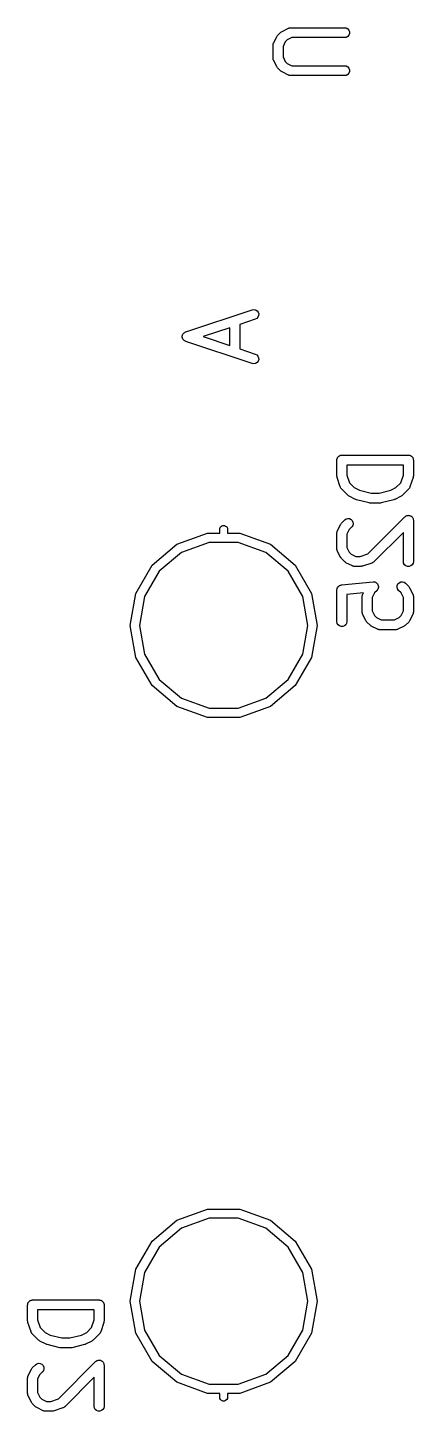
# Model space of a CAD drawing. Extents: x 102.4 to 200.8, y -140.7 to -44.8.
# Drawn here: x 157.07 to 162.87, y -119.77 to -98.97 of the extents above; entities that cross this region are included whole.
import ezdxf

# ---------------------------------------------------------------- set-up
doc = ezdxf.new("R2010")
doc.units = 0
doc.header["$MEASUREMENT"] = 0
doc.layers.add('BLACK', color=7, linetype='CONTINUOUS')

msp = doc.modelspace()

# ---------------------------------------------------------------- linework, layer by layer
at = {"layer": 'BLACK', "linetype": 'CONTINUOUS'}
for p, q in [((160.899, -99.021), (160.995, -98.9734)), ((160.995, -98.9734), (160.999, -98.9722)), ((160.999, -98.9722), (161.002, -98.97)), ((161.002, -98.97), (161.011, -98.9685)), ((161.011, -98.9685), (161.02, -98.966)), ((161.02, -98.966), (161.024, -98.9662)), ((161.024, -98.9662), (161.028, -98.9655)), ((161.028, -98.9655), (161.838, -98.9655)), ((161.838, -98.9655), (161.863, -98.97)), ((161.863, -98.97), (161.886, -98.983)), ((161.886, -98.983), (161.903, -99.003)), ((161.903, -99.003), (161.911, -99.0275)), ((160.766, -99.214), (160.767, -99.2053)), ((160.767, -99.2053), (160.769, -99.2016)), ((160.769, -99.2016), (160.771, -99.1974)), ((160.771, -99.1974), (160.818, -99.1022)), ((160.818, -99.1022), (160.825, -99.0925)), ((160.825, -99.0925), (160.832, -99.0827)), ((160.832, -99.0827), (160.88, -99.0351)), ((160.88, -99.0351), (160.89, -99.0282)), ((160.89, -99.0282), (160.899, -99.021)), ((160.947, -99.1801), (160.913, -99.2487)), ((160.977, -99.1497), (160.947, -99.1801)), ((161.046, -99.1155), (160.977, -99.1497)), ((161.838, -99.1155), (161.046, -99.1155)), ((161.863, -99.111), (161.838, -99.1155)), ((161.886, -99.0979), (161.863, -99.111)), ((161.903, -99.078), (161.886, -99.0979)), ((161.911, -99.0535), (161.903, -99.078)), ((161.911, -99.0275), (161.911, -99.0535)), ((160.763, -99.2224), (160.766, -99.214)), ((160.763, -99.2267), (160.763, -99.2224)), ((160.763, -99.231), (160.763, -99.2267)), ((160.763, -99.4214), (160.763, -99.231)), ((160.763, -99.4257), (160.763, -99.4214)), ((160.913, -99.2487), (160.913, -99.4037)), ((160.913, -99.4037), (160.947, -99.4722)), ((160.763, -99.43), (160.763, -99.4257)), ((160.766, -99.4384), (160.763, -99.43)), ((160.767, -99.4471), (160.766, -99.4384)), ((160.769, -99.4508), (160.767, -99.4471)), ((160.771, -99.455), (160.769, -99.4508)), ((160.818, -99.5502), (160.771, -99.455)), ((160.825, -99.5599), (160.818, -99.5502)), ((160.832, -99.5697), (160.825, -99.5599)), ((160.88, -99.6173), (160.832, -99.5697)), ((160.89, -99.6242), (160.88, -99.6173)), ((160.899, -99.6314), (160.89, -99.6242)), ((160.947, -99.4722), (160.977, -99.5026)), ((160.977, -99.5026), (161.046, -99.5369)), ((161.046, -99.5369), (161.838, -99.5369)), ((161.838, -99.5369), (161.863, -99.5414)), ((161.863, -99.5414), (161.886, -99.5545)), ((161.886, -99.5545), (161.903, -99.5744)), ((161.903, -99.5744), (161.911, -99.5989)), ((161.911, -99.6249), (161.903, -99.6494)), ((161.911, -99.5989), (161.911, -99.6249)), ((160.995, -99.679), (160.899, -99.6314)), ((160.999, -99.6802), (160.995, -99.679)), ((161.002, -99.6824), (160.999, -99.6802)), ((161.011, -99.6839), (161.002, -99.6824)), ((161.02, -99.6864), (161.011, -99.6839)), ((161.024, -99.6862), (161.02, -99.6864)), ((161.028, -99.6869), (161.024, -99.6862)), ((161.838, -99.6869), (161.028, -99.6869)), ((161.863, -99.6824), (161.838, -99.6869)), ((161.886, -99.6694), (161.863, -99.6824)), ((161.903, -99.6494), (161.886, -99.6694)), ((159.449, -103.539), (160.449, -103.206)), ((160.496, -103.348), (160.262, -103.426)), ((160.449, -103.206), (160.474, -103.202)), ((160.474, -103.202), (160.5, -103.207)), ((160.519, -103.335), (160.496, -103.348)), ((160.5, -103.207), (160.522, -103.221)), ((160.536, -103.316), (160.519, -103.335)), ((160.522, -103.221), (160.538, -103.241)), ((160.546, -103.292), (160.536, -103.316)), ((160.538, -103.241), (160.547, -103.266)), ((160.547, -103.266), (160.546, -103.292)), ((159.403, -103.585), (159.406, -103.574)), ((159.406, -103.574), (159.408, -103.573)), ((159.408, -103.571), (159.416, -103.563)), ((159.408, -103.573), (159.408, -103.571)), ((159.416, -103.563), (159.423, -103.554)), ((159.423, -103.554), (159.424, -103.553)), ((159.424, -103.553), (159.426, -103.551)), ((159.426, -103.551), (159.435, -103.546)), ((159.435, -103.546), (159.445, -103.54)), ((159.445, -103.54), (159.447, -103.54)), ((159.447, -103.54), (159.449, -103.539)), ((160.112, -103.476), (159.71, -103.61)), ((160.112, -103.744), (160.112, -103.476)), ((160.262, -103.426), (160.262, -103.794)), ((159.398, -103.599), (159.399, -103.597)), ((159.398, -103.61), (159.398, -103.599)), ((159.398, -103.621), (159.398, -103.61)), ((159.399, -103.623), (159.398, -103.621)), ((159.399, -103.595), (159.403, -103.585)), ((159.399, -103.597), (159.399, -103.595)), ((159.399, -103.625), (159.399, -103.623)), ((159.403, -103.635), (159.399, -103.625)), ((159.406, -103.646), (159.403, -103.635)), ((159.408, -103.647), (159.406, -103.646)), ((159.408, -103.649), (159.408, -103.647)), ((159.416, -103.657), (159.408, -103.649)), ((159.423, -103.666), (159.416, -103.657)), ((159.424, -103.667), (159.423, -103.666)), ((159.426, -103.669), (159.424, -103.667)), ((159.435, -103.674), (159.426, -103.669)), ((159.445, -103.68), (159.435, -103.674)), ((159.447, -103.68), (159.445, -103.68)), ((159.449, -103.681), (159.447, -103.68)), ((160.449, -104.014), (159.449, -103.681)), ((159.71, -103.61), (160.112, -103.744)), ((160.262, -103.794), (160.496, -103.872)), ((160.496, -103.872), (160.519, -103.885)), ((160.519, -103.885), (160.536, -103.904)), ((160.538, -103.979), (160.522, -103.999)), ((160.536, -103.904), (160.546, -103.928)), ((160.547, -103.954), (160.538, -103.979)), ((160.546, -103.928), (160.547, -103.954)), ((160.474, -104.018), (160.449, -104.014)), ((160.5, -104.013), (160.474, -104.018)), ((160.522, -103.999), (160.5, -104.013)), ((161.725, -105.453), (161.727, -105.447)), ((161.725, -105.459), (161.725, -105.453)), ((161.727, -105.447), (161.728, -105.44)), ((161.728, -105.44), (161.732, -105.434)), ((161.732, -105.434), (161.734, -105.428)), ((161.734, -105.428), (161.738, -105.423)), ((161.738, -105.423), (161.741, -105.418)), ((161.741, -105.418), (161.746, -105.413)), ((161.746, -105.413), (161.751, -105.408)), ((161.751, -105.408), (161.756, -105.405)), ((161.756, -105.405), (161.761, -105.401)), ((161.761, -105.401), (161.767, -105.399)), ((161.767, -105.399), (161.773, -105.395)), ((161.773, -105.395), (161.78, -105.394)), ((161.78, -105.394), (161.786, -105.392)), ((161.786, -105.392), (161.792, -105.392)), ((161.792, -105.392), (161.799, -105.391)), ((161.799, -105.391), (162.799, -105.391)), ((162.799, -105.391), (162.805, -105.392)), ((162.805, -105.392), (162.812, -105.392)), ((162.812, -105.392), (162.818, -105.394)), ((162.818, -105.394), (162.824, -105.395)), ((162.824, -105.395), (162.83, -105.399)), ((162.83, -105.399), (162.836, -105.401)), ((162.836, -105.401), (162.841, -105.405)), ((162.841, -105.405), (162.847, -105.408)), ((162.847, -105.408), (162.851, -105.413)), ((162.851, -105.413), (162.856, -105.418)), ((162.856, -105.418), (162.859, -105.423)), ((162.859, -105.423), (162.864, -105.428)), ((162.864, -105.428), (162.866, -105.434)), ((162.866, -105.434), (162.869, -105.44)), ((162.869, -105.44), (162.87, -105.447)), ((162.87, -105.447), (162.873, -105.453)), ((162.873, -105.453), (162.873, -105.459)), ((161.724, -105.466), (161.725, -105.459)), ((161.724, -105.704), (161.724, -105.466)), ((161.874, -105.541), (161.874, -105.692)), ((162.724, -105.541), (161.874, -105.541)), ((162.724, -105.692), (162.724, -105.541)), ((162.873, -105.459), (162.874, -105.466)), ((162.874, -105.466), (162.874, -105.704)), ((161.726, -105.716), (161.724, -105.704)), ((161.728, -105.728), (161.726, -105.716)), ((161.775, -105.87), (161.728, -105.728)), ((161.874, -105.692), (161.912, -105.806)), ((161.912, -105.806), (161.986, -105.88)), ((162.611, -105.88), (162.686, -105.806)), ((162.686, -105.806), (162.724, -105.692)), ((162.87, -105.728), (162.822, -105.87)), ((162.872, -105.716), (162.87, -105.728)), ((162.874, -105.704), (162.872, -105.716)), ((161.777, -105.874), (161.775, -105.87)), ((161.778, -105.878), (161.777, -105.874)), ((161.783, -105.886), (161.778, -105.878)), ((161.788, -105.893), (161.783, -105.886)), ((161.791, -105.896), (161.788, -105.893)), ((161.793, -105.9), (161.791, -105.896)), ((161.889, -105.995), (161.793, -105.9)), ((161.898, -106.002), (161.889, -105.995)), ((161.908, -106.009), (161.898, -106.002)), ((162.003, -106.057), (161.908, -106.009)), ((161.986, -105.88), (162.063, -105.919)), ((162.011, -106.059), (162.003, -106.057)), ((162.019, -106.062), (162.011, -106.059)), ((162.209, -106.11), (162.019, -106.062)), ((162.063, -105.919), (162.237, -105.962)), ((162.237, -105.962), (162.361, -105.962)), ((162.361, -105.962), (162.534, -105.919)), ((162.579, -106.062), (162.388, -106.11)), ((162.534, -105.919), (162.611, -105.88)), ((162.586, -106.059), (162.579, -106.062)), ((162.594, -106.057), (162.586, -106.059)), ((162.689, -106.009), (162.594, -106.057)), ((162.699, -106.002), (162.689, -106.009)), ((162.709, -105.995), (162.699, -106.002)), ((162.804, -105.9), (162.709, -105.995)), ((162.807, -105.896), (162.804, -105.9)), ((162.81, -105.893), (162.807, -105.896)), ((162.814, -105.886), (162.81, -105.893)), ((162.819, -105.878), (162.814, -105.886)), ((162.82, -105.874), (162.819, -105.878)), ((162.822, -105.87), (162.82, -105.874)), ((162.218, -106.111), (162.209, -106.11)), ((162.227, -106.112), (162.218, -106.111)), ((162.37, -106.112), (162.227, -106.112)), ((162.379, -106.111), (162.37, -106.112)), ((162.388, -106.11), (162.379, -106.111)), ((159.96, -106.505), (159.963, -106.489)), ((159.963, -106.489), (159.973, -106.471)), ((159.973, -106.471), (159.99, -106.457)), ((159.99, -106.457), (160.009, -106.45)), ((160.009, -106.45), (160.031, -106.45)), ((160.031, -106.45), (160.05, -106.457)), ((160.05, -106.457), (160.067, -106.471)), ((160.067, -106.471), (160.077, -106.489)), ((160.077, -106.489), (160.08, -106.505)), ((161.732, -106.527), (161.779, -106.432)), ((161.779, -106.432), (161.786, -106.423)), ((161.786, -106.423), (161.793, -106.413)), ((161.793, -106.413), (161.841, -106.365)), ((161.841, -106.365), (161.862, -106.35)), ((161.862, -106.35), (161.887, -106.343)), ((161.887, -106.343), (161.913, -106.346)), ((161.947, -106.471), (161.908, -106.51)), ((161.913, -106.346), (161.937, -106.357)), ((161.937, -106.357), (161.955, -106.375)), ((161.962, -106.45), (161.947, -106.471)), ((161.955, -106.375), (161.966, -106.399)), ((161.969, -106.425), (161.962, -106.45)), ((161.966, -106.399), (161.969, -106.425)), ((162.187, -106.876), (162.746, -106.317)), ((162.746, -106.317), (162.754, -106.312)), ((162.754, -106.312), (162.761, -106.306)), ((162.761, -106.306), (162.764, -106.304)), ((162.764, -106.304), (162.767, -106.303)), ((162.767, -106.303), (162.777, -106.3)), ((162.777, -106.3), (162.786, -106.297)), ((162.786, -106.297), (162.789, -106.297)), ((162.789, -106.297), (162.792, -106.296)), ((162.792, -106.296), (162.802, -106.297)), ((162.802, -106.297), (162.812, -106.297)), ((162.812, -106.297), (162.815, -106.298)), ((162.815, -106.298), (162.818, -106.298)), ((162.818, -106.298), (162.827, -106.302)), ((162.827, -106.302), (162.836, -106.306)), ((162.836, -106.306), (162.839, -106.308)), ((162.839, -106.308), (162.842, -106.309)), ((162.842, -106.309), (162.849, -106.316)), ((162.849, -106.316), (162.856, -106.322)), ((162.856, -106.322), (162.858, -106.325)), ((162.858, -106.325), (162.86, -106.327)), ((162.86, -106.327), (162.864, -106.336)), ((162.864, -106.336), (162.869, -106.345)), ((162.869, -106.345), (162.87, -106.348)), ((162.87, -106.348), (162.871, -106.351)), ((162.871, -106.351), (162.872, -106.361)), ((162.872, -106.361), (162.874, -106.37)), ((162.874, -106.37), (162.874, -106.99)), ((159.317, -106.732), (159.776, -106.565)), ((159.776, -106.565), (159.96, -106.565)), ((159.96, -106.565), (159.96, -106.505)), ((160.08, -106.505), (160.08, -106.565)), ((160.08, -106.565), (160.264, -106.565)), ((160.264, -106.565), (160.723, -106.732)), ((161.724, -106.552), (161.727, -106.544)), ((161.725, -106.557), (161.724, -106.552)), ((161.724, -106.561), (161.725, -106.557)), ((161.724, -106.799), (161.724, -106.561)), ((161.727, -106.544), (161.728, -106.535)), ((161.728, -106.535), (161.73, -106.532)), ((161.73, -106.532), (161.732, -106.527)), ((161.908, -106.51), (161.874, -106.579)), ((161.874, -106.579), (161.874, -106.781)), ((162.724, -106.552), (162.28, -106.995)), ((162.724, -106.99), (162.724, -106.552)), ((158.943, -107.046), (159.317, -106.732)), ((159.387, -106.853), (159.05, -107.136)), ((159.8, -106.703), (159.387, -106.853)), ((160.24, -106.703), (159.8, -106.703)), ((160.653, -106.853), (160.24, -106.703)), ((160.99, -107.136), (160.653, -106.853)), ((160.723, -106.732), (161.097, -107.046)), ((161.725, -106.803), (161.724, -106.799)), ((161.724, -106.808), (161.725, -106.803)), ((161.727, -106.816), (161.724, -106.808)), ((161.728, -106.825), (161.727, -106.816)), ((161.73, -106.828), (161.728, -106.825)), ((161.732, -106.833), (161.73, -106.828)), ((161.779, -106.928), (161.732, -106.833)), ((161.874, -106.781), (161.908, -106.85)), ((161.908, -106.85), (161.938, -106.88)), ((161.938, -106.88), (162.007, -106.915)), ((162.072, -106.915), (162.187, -106.876)), ((158.698, -107.469), (158.943, -107.046)), ((161.097, -107.046), (161.342, -107.469)), ((161.786, -106.937), (161.779, -106.928)), ((161.793, -106.947), (161.786, -106.937)), ((161.841, -106.995), (161.793, -106.947)), ((161.851, -107.002), (161.841, -106.995)), ((161.86, -107.009), (161.851, -107.002)), ((161.956, -107.057), (161.86, -107.009)), ((161.96, -107.058), (161.956, -107.057)), ((161.964, -107.06), (161.96, -107.058)), ((161.972, -107.062), (161.964, -107.06)), ((161.981, -107.064), (161.972, -107.062)), ((161.985, -107.064), (161.981, -107.064)), ((161.989, -107.065), (161.985, -107.064)), ((162.084, -107.065), (161.989, -107.065)), ((162.007, -106.915), (162.072, -106.915)), ((162.096, -107.062), (162.084, -107.065)), ((162.108, -107.061), (162.096, -107.062)), ((162.251, -107.013), (162.108, -107.061)), ((162.255, -107.011), (162.251, -107.013)), ((162.259, -107.01), (162.255, -107.011)), ((162.266, -107.005), (162.259, -107.01)), ((162.274, -107.001), (162.266, -107.005)), ((162.277, -106.997), (162.274, -107.001)), ((162.28, -106.995), (162.277, -106.997)), ((162.728, -107.015), (162.724, -106.99)), ((162.741, -107.038), (162.728, -107.015)), ((162.761, -107.054), (162.741, -107.038)), ((162.786, -107.063), (162.761, -107.054)), ((162.812, -107.063), (162.786, -107.063)), ((162.836, -107.054), (162.812, -107.063)), ((162.856, -107.038), (162.836, -107.054)), ((162.869, -107.015), (162.856, -107.038)), ((162.874, -106.99), (162.869, -107.015)), ((159.05, -107.136), (158.83, -107.517)), ((161.21, -107.517), (160.99, -107.136)), ((161.791, -107.343), (162.267, -107.296)), ((162.267, -107.296), (162.268, -107.296)), ((162.268, -107.296), (162.268, -107.296)), ((162.268, -107.296), (162.281, -107.297)), ((162.281, -107.297), (162.293, -107.298)), ((162.293, -107.298), (162.294, -107.298)), ((162.294, -107.298), (162.294, -107.298)), ((162.294, -107.298), (162.306, -107.303)), ((162.306, -107.303), (162.317, -107.309)), ((162.317, -107.309), (162.318, -107.309)), ((162.318, -107.309), (162.318, -107.309)), ((162.318, -107.309), (162.327, -107.318)), ((162.327, -107.318), (162.336, -107.327)), ((162.642, -107.327), (162.66, -107.309)), ((162.66, -107.309), (162.684, -107.298)), ((162.684, -107.298), (162.71, -107.296)), ((162.71, -107.296), (162.735, -107.303)), ((162.735, -107.303), (162.757, -107.317)), ((162.757, -107.317), (162.804, -107.365)), ((158.614, -107.95), (158.698, -107.469)), ((158.83, -107.517), (158.754, -107.95)), ((161.286, -107.95), (161.21, -107.517)), ((161.342, -107.469), (161.426, -107.95)), ((161.724, -107.412), (161.726, -107.403)), ((161.724, -107.415), (161.724, -107.412)), ((161.724, -107.418), (161.724, -107.415)), ((161.724, -107.894), (161.724, -107.418)), ((161.726, -107.403), (161.728, -107.392)), ((161.728, -107.392), (161.73, -107.39)), ((161.73, -107.387), (161.736, -107.379)), ((161.73, -107.39), (161.73, -107.387)), ((161.736, -107.379), (161.741, -107.37)), ((161.741, -107.37), (161.743, -107.368)), ((161.743, -107.368), (161.745, -107.366)), ((161.745, -107.366), (161.753, -107.36)), ((161.753, -107.36), (161.761, -107.353)), ((161.761, -107.353), (161.764, -107.352)), ((161.764, -107.352), (161.766, -107.351)), ((161.766, -107.351), (161.776, -107.348)), ((161.776, -107.348), (161.786, -107.344)), ((161.786, -107.344), (161.789, -107.344)), ((161.789, -107.344), (161.791, -107.343)), ((162.122, -107.461), (161.874, -107.486)), ((161.874, -107.486), (161.874, -107.894)), ((162.105, -107.505), (162.108, -107.496)), ((162.105, -107.509), (162.105, -107.505)), ((162.105, -107.513), (162.105, -107.509)), ((162.105, -107.751), (162.105, -107.513)), ((162.108, -107.496), (162.109, -107.488)), ((162.109, -107.488), (162.111, -107.484)), ((162.111, -107.484), (162.113, -107.48)), ((162.113, -107.48), (162.122, -107.461)), ((162.289, -107.463), (162.255, -107.531)), ((162.255, -107.531), (162.255, -107.734)), ((162.328, -107.424), (162.289, -107.463)), ((162.329, -107.423), (162.328, -107.423)), ((162.328, -107.423), (162.328, -107.424)), ((162.336, -107.412), (162.329, -107.423)), ((162.336, -107.327), (162.336, -107.327)), ((162.336, -107.327), (162.336, -107.327)), ((162.336, -107.327), (162.342, -107.339)), ((162.343, -107.402), (162.336, -107.412)), ((162.342, -107.339), (162.347, -107.35)), ((162.346, -107.389), (162.343, -107.401)), ((162.343, -107.401), (162.343, -107.402)), ((162.343, -107.402), (162.343, -107.402)), ((162.35, -107.377), (162.346, -107.389)), ((162.347, -107.35), (162.347, -107.351)), ((162.347, -107.351), (162.347, -107.351)), ((162.347, -107.351), (162.348, -107.364)), ((162.348, -107.364), (162.35, -107.376)), ((162.35, -107.376), (162.35, -107.377)), ((162.35, -107.377), (162.35, -107.377)), ((162.629, -107.377), (162.631, -107.351)), ((162.636, -107.402), (162.629, -107.377)), ((162.631, -107.351), (162.642, -107.327)), ((162.65, -107.424), (162.636, -107.402)), ((162.689, -107.463), (162.65, -107.424)), ((162.724, -107.531), (162.689, -107.463)), ((162.724, -107.734), (162.724, -107.531)), ((162.804, -107.365), (162.811, -107.375)), ((162.811, -107.375), (162.818, -107.385)), ((162.818, -107.385), (162.866, -107.48)), ((162.866, -107.48), (162.867, -107.484)), ((162.867, -107.484), (162.869, -107.488)), ((162.869, -107.488), (162.871, -107.496)), ((162.871, -107.496), (162.873, -107.505)), ((162.873, -107.505), (162.873, -107.509)), ((162.873, -107.509), (162.874, -107.513)), ((162.874, -107.513), (162.874, -107.751)), ((162.255, -107.734), (162.289, -107.802)), ((162.689, -107.802), (162.724, -107.734)), ((161.728, -107.92), (161.724, -107.894)), ((161.741, -107.942), (161.728, -107.92)), ((161.761, -107.959), (161.741, -107.942)), ((161.856, -107.942), (161.836, -107.959)), ((161.869, -107.92), (161.856, -107.942)), ((161.874, -107.894), (161.869, -107.92)), ((162.105, -107.756), (162.105, -107.751)), ((162.105, -107.76), (162.105, -107.756)), ((162.108, -107.768), (162.105, -107.76)), ((162.109, -107.777), (162.108, -107.768)), ((162.111, -107.781), (162.109, -107.777)), ((162.113, -107.785), (162.111, -107.781)), ((162.16, -107.88), (162.113, -107.785)), ((162.167, -107.89), (162.16, -107.88)), ((162.174, -107.9), (162.167, -107.89)), ((162.222, -107.947), (162.174, -107.9)), ((162.232, -107.954), (162.222, -107.947)), ((162.289, -107.802), (162.319, -107.833)), ((162.319, -107.833), (162.388, -107.867)), ((162.388, -107.867), (162.591, -107.867)), ((162.591, -107.867), (162.659, -107.833)), ((162.659, -107.833), (162.689, -107.802)), ((162.757, -107.947), (162.747, -107.954)), ((162.804, -107.9), (162.757, -107.947)), ((162.811, -107.89), (162.804, -107.9)), ((162.818, -107.88), (162.811, -107.89)), ((162.866, -107.785), (162.818, -107.88)), ((162.867, -107.781), (162.866, -107.785)), ((162.869, -107.777), (162.867, -107.781)), ((162.871, -107.768), (162.869, -107.777)), ((162.873, -107.76), (162.871, -107.768)), ((162.874, -107.751), (162.873, -107.756)), ((162.873, -107.756), (162.873, -107.76)), ((158.698, -108.431), (158.614, -107.95)), ((158.754, -107.95), (158.83, -108.383)), ((161.21, -108.383), (161.286, -107.95)), ((161.426, -107.95), (161.342, -108.431)), ((161.786, -107.968), (161.761, -107.959)), ((161.812, -107.968), (161.786, -107.968)), ((161.836, -107.959), (161.812, -107.968)), ((162.241, -107.961), (162.232, -107.954)), ((162.337, -108.009), (162.241, -107.961)), ((162.341, -108.01), (162.337, -108.009)), ((162.345, -108.012), (162.341, -108.01)), ((162.353, -108.014), (162.345, -108.012)), ((162.362, -108.016), (162.353, -108.014)), ((162.366, -108.016), (162.362, -108.016)), ((162.37, -108.017), (162.366, -108.016)), ((162.608, -108.017), (162.37, -108.017)), ((162.613, -108.016), (162.608, -108.017)), ((162.617, -108.016), (162.613, -108.016)), ((162.625, -108.014), (162.617, -108.016)), ((162.634, -108.012), (162.625, -108.014)), ((162.638, -108.01), (162.634, -108.012)), ((162.642, -108.009), (162.638, -108.01)), ((162.737, -107.961), (162.642, -108.009)), ((162.747, -107.954), (162.737, -107.961)), ((158.943, -108.854), (158.698, -108.431)), ((158.83, -108.383), (159.05, -108.764)), ((160.99, -108.764), (161.21, -108.383)), ((161.342, -108.431), (161.097, -108.854)), ((159.05, -108.764), (159.387, -109.047)), ((160.653, -109.047), (160.99, -108.764)), ((159.317, -109.168), (158.943, -108.854)), ((161.097, -108.854), (160.723, -109.168)), ((159.776, -109.335), (159.317, -109.168)), ((159.387, -109.047), (159.8, -109.197)), ((159.8, -109.197), (160.24, -109.197)), ((160.24, -109.197), (160.653, -109.047)), ((160.723, -109.168), (160.264, -109.335)), ((160.264, -109.335), (159.776, -109.335)), ((158.943, -117.206), (159.317, -116.892)), ((159.317, -116.892), (159.776, -116.725)), ((159.8, -116.863), (159.387, -117.013)), ((159.776, -116.725), (160.264, -116.725)), ((160.24, -116.863), (159.8, -116.863)), ((160.653, -117.013), (160.24, -116.863)), ((160.264, -116.725), (160.723, -116.892)), ((160.723, -116.892), (161.097, -117.206)), ((159.387, -117.013), (159.05, -117.296)), ((160.99, -117.296), (160.653, -117.013)), ((158.698, -117.629), (158.943, -117.206)), ((159.05, -117.296), (158.83, -117.677)), ((161.21, -117.677), (160.99, -117.296)), ((161.097, -117.206), (161.342, -117.629)), ((158.614, -118.11), (158.698, -117.629)), ((158.83, -117.677), (158.754, -118.11)), ((161.286, -118.11), (161.21, -117.677)), ((161.342, -117.629), (161.426, -118.11)), ((157.074, -118.147), (157.076, -118.14)), ((157.076, -118.14), (157.079, -118.134)), ((157.079, -118.134), (157.081, -118.128)), ((157.081, -118.128), (157.085, -118.123)), ((157.085, -118.123), (157.089, -118.118)), ((157.089, -118.118), (157.094, -118.113)), ((157.094, -118.113), (157.098, -118.108)), ((157.098, -118.108), (157.103, -118.105)), ((157.103, -118.105), (157.109, -118.101)), ((157.109, -118.101), (157.115, -118.099)), ((157.115, -118.099), (157.12, -118.095)), ((157.12, -118.095), (157.127, -118.094)), ((157.127, -118.094), (157.133, -118.092)), ((157.133, -118.092), (157.14, -118.092)), ((157.14, -118.092), (157.146, -118.091)), ((157.146, -118.091), (158.146, -118.091)), ((158.146, -118.091), (158.152, -118.092)), ((158.152, -118.092), (158.159, -118.092)), ((158.159, -118.092), (158.165, -118.094)), ((158.165, -118.094), (158.172, -118.095)), ((158.172, -118.095), (158.177, -118.099)), ((158.177, -118.099), (158.184, -118.101)), ((158.184, -118.101), (158.189, -118.105)), ((158.189, -118.105), (158.194, -118.108)), ((158.194, -118.108), (158.198, -118.113)), ((158.198, -118.113), (158.203, -118.118)), ((158.203, -118.118), (158.207, -118.123)), ((158.207, -118.123), (158.211, -118.128)), ((158.211, -118.128), (158.213, -118.134)), ((158.213, -118.134), (158.216, -118.14)), ((158.216, -118.14), (158.218, -118.147)), ((158.698, -118.591), (158.614, -118.11)), ((158.754, -118.11), (158.83, -118.543)), ((161.21, -118.543), (161.286, -118.11)), ((161.426, -118.11), (161.342, -118.591)), ((157.071, -118.166), (157.072, -118.159)), ((157.071, -118.404), (157.071, -118.166)), ((157.072, -118.153), (157.074, -118.147)), ((157.072, -118.159), (157.072, -118.153)), ((157.221, -118.241), (157.221, -118.392)), ((158.071, -118.241), (157.221, -118.241)), ((158.071, -118.392), (158.071, -118.241)), ((158.218, -118.147), (158.22, -118.153)), ((158.22, -118.153), (158.22, -118.159)), ((158.22, -118.159), (158.221, -118.166)), ((158.221, -118.166), (158.221, -118.404)), ((157.073, -118.416), (157.071, -118.404)), ((157.075, -118.428), (157.073, -118.416)), ((157.122, -118.57), (157.075, -118.428)), ((157.221, -118.392), (157.259, -118.506)), ((157.259, -118.506), (157.333, -118.58)), ((157.959, -118.58), (158.033, -118.506)), ((158.033, -118.506), (158.071, -118.392)), ((158.217, -118.428), (158.17, -118.57)), ((158.219, -118.416), (158.217, -118.428)), ((158.221, -118.404), (158.219, -118.416)), ((158.83, -118.543), (159.05, -118.924)), ((160.99, -118.924), (161.21, -118.543)), ((157.125, -118.574), (157.122, -118.57)), ((157.126, -118.578), (157.125, -118.574)), ((157.131, -118.586), (157.126, -118.578)), ((157.135, -118.593), (157.131, -118.586)), ((157.138, -118.596), (157.135, -118.593)), ((157.141, -118.6), (157.138, -118.596)), ((157.236, -118.695), (157.141, -118.6)), ((157.246, -118.702), (157.236, -118.695)), ((157.255, -118.709), (157.246, -118.702)), ((157.351, -118.757), (157.255, -118.709)), ((157.333, -118.58), (157.41, -118.619)), ((157.358, -118.759), (157.351, -118.757)), ((157.366, -118.762), (157.358, -118.759)), ((157.556, -118.81), (157.366, -118.762)), ((157.41, -118.619), (157.584, -118.662)), ((157.584, -118.662), (157.708, -118.662)), ((157.708, -118.662), (157.882, -118.619)), ((157.926, -118.762), (157.736, -118.81)), ((157.882, -118.619), (157.959, -118.58)), ((157.934, -118.759), (157.926, -118.762)), ((157.941, -118.757), (157.934, -118.759)), ((158.037, -118.709), (157.941, -118.757)), ((158.046, -118.702), (158.037, -118.709)), ((158.056, -118.695), (158.046, -118.702)), ((158.151, -118.6), (158.056, -118.695)), ((158.154, -118.596), (158.151, -118.6)), ((158.157, -118.593), (158.154, -118.596)), ((158.161, -118.586), (158.157, -118.593)), ((158.166, -118.578), (158.161, -118.586)), ((158.167, -118.574), (158.166, -118.578)), ((158.17, -118.57), (158.167, -118.574)), ((158.943, -119.014), (158.698, -118.591)), ((161.342, -118.591), (161.097, -119.014)), ((157.566, -118.811), (157.556, -118.81)), ((157.575, -118.812), (157.566, -118.811)), ((157.717, -118.812), (157.575, -118.812)), ((157.726, -118.811), (157.717, -118.812)), ((157.736, -118.81), (157.726, -118.811)), ((159.05, -118.924), (159.387, -119.207)), ((160.653, -119.207), (160.99, -118.924)), ((157.079, -119.227), (157.127, -119.132)), ((157.127, -119.132), (157.134, -119.123)), ((157.134, -119.123), (157.141, -119.113)), ((157.141, -119.113), (157.188, -119.065)), ((157.188, -119.065), (157.21, -119.05)), ((157.21, -119.05), (157.235, -119.043)), ((157.235, -119.043), (157.261, -119.046)), ((157.294, -119.171), (157.255, -119.21)), ((157.261, -119.046), (157.284, -119.057)), ((157.284, -119.057), (157.303, -119.075)), ((157.309, -119.15), (157.294, -119.171)), ((157.303, -119.075), (157.314, -119.099)), ((157.316, -119.125), (157.309, -119.15)), ((157.314, -119.099), (157.316, -119.125)), ((157.534, -119.576), (158.093, -119.017)), ((158.093, -119.017), (158.101, -119.012)), ((158.101, -119.012), (158.109, -119.006)), ((158.109, -119.006), (158.112, -119.004)), ((158.112, -119.004), (158.114, -119.003)), ((158.114, -119.003), (158.124, -119)), ((158.124, -119), (158.133, -118.997)), ((158.133, -118.997), (158.136, -118.997)), ((158.136, -118.997), (158.139, -118.996)), ((158.139, -118.996), (158.149, -118.997)), ((158.149, -118.997), (158.159, -118.997)), ((158.159, -118.997), (158.162, -118.998)), ((158.162, -118.998), (158.165, -118.998)), ((158.165, -118.998), (158.174, -119.002)), ((158.174, -119.002), (158.184, -119.006)), ((158.184, -119.006), (158.186, -119.008)), ((158.186, -119.008), (158.189, -119.009)), ((158.189, -119.009), (158.196, -119.016)), ((158.196, -119.016), (158.203, -119.022)), ((158.203, -119.022), (158.205, -119.025)), ((158.205, -119.025), (158.207, -119.027)), ((158.207, -119.027), (158.212, -119.036)), ((158.212, -119.036), (158.216, -119.045)), ((158.216, -119.045), (158.217, -119.048)), ((158.217, -119.048), (158.218, -119.051)), ((158.218, -119.051), (158.219, -119.061)), ((158.219, -119.061), (158.221, -119.07)), ((158.221, -119.07), (158.221, -119.69)), ((159.317, -119.328), (158.943, -119.014)), ((161.097, -119.014), (160.723, -119.328)), ((157.071, -119.261), (157.072, -119.257)), ((157.071, -119.499), (157.071, -119.261)), ((157.072, -119.252), (157.074, -119.244)), ((157.072, -119.257), (157.072, -119.252)), ((157.074, -119.244), (157.076, -119.235)), ((157.076, -119.235), (157.078, -119.232)), ((157.078, -119.232), (157.079, -119.227)), ((157.255, -119.21), (157.221, -119.279)), ((157.221, -119.279), (157.221, -119.481)), ((158.071, -119.252), (157.628, -119.695)), ((158.071, -119.69), (158.071, -119.252)), ((159.776, -119.495), (159.317, -119.328)), ((159.387, -119.207), (159.8, -119.357)), ((159.8, -119.357), (160.24, -119.357)), ((160.24, -119.357), (160.653, -119.207)), ((160.723, -119.328), (160.264, -119.495)), ((157.072, -119.503), (157.071, -119.499)), ((157.072, -119.508), (157.072, -119.503)), ((157.074, -119.516), (157.072, -119.508)), ((157.076, -119.525), (157.074, -119.516)), ((157.078, -119.528), (157.076, -119.525)), ((157.079, -119.533), (157.078, -119.528)), ((157.127, -119.628), (157.079, -119.533)), ((157.221, -119.481), (157.255, -119.55)), ((157.255, -119.55), (157.286, -119.58)), ((157.286, -119.58), (157.354, -119.615)), ((157.42, -119.615), (157.534, -119.576)), ((159.96, -119.495), (159.776, -119.495)), ((159.96, -119.555), (159.96, -119.495)), ((159.963, -119.571), (159.96, -119.555)), ((159.973, -119.589), (159.963, -119.571)), ((159.99, -119.603), (159.973, -119.589)), ((160.067, -119.589), (160.05, -119.603)), ((160.077, -119.571), (160.067, -119.589)), ((160.08, -119.555), (160.077, -119.571)), ((160.264, -119.495), (160.08, -119.495)), ((160.08, -119.495), (160.08, -119.555)), ((157.134, -119.637), (157.127, -119.628)), ((157.141, -119.647), (157.134, -119.637)), ((157.188, -119.695), (157.141, -119.647)), ((157.198, -119.702), (157.188, -119.695)), ((157.208, -119.709), (157.198, -119.702)), ((157.303, -119.757), (157.208, -119.709)), ((157.307, -119.758), (157.303, -119.757)), ((157.311, -119.76), (157.307, -119.758)), ((157.319, -119.762), (157.311, -119.76)), ((157.328, -119.764), (157.319, -119.762)), ((157.332, -119.764), (157.328, -119.764)), ((157.336, -119.765), (157.332, -119.764)), ((157.432, -119.765), (157.336, -119.765)), ((157.354, -119.615), (157.42, -119.615)), ((157.444, -119.762), (157.432, -119.765)), ((157.455, -119.761), (157.444, -119.762)), ((157.598, -119.713), (157.455, -119.761)), ((157.602, -119.711), (157.598, -119.713)), ((157.606, -119.71), (157.602, -119.711)), ((157.613, -119.705), (157.606, -119.71)), ((157.621, -119.701), (157.613, -119.705)), ((157.624, -119.697), (157.621, -119.701)), ((157.628, -119.695), (157.624, -119.697)), ((158.076, -119.715), (158.071, -119.69)), ((158.089, -119.738), (158.076, -119.715)), ((158.109, -119.754), (158.089, -119.738)), ((158.133, -119.763), (158.109, -119.754)), ((158.159, -119.763), (158.133, -119.763)), ((158.184, -119.754), (158.159, -119.763)), ((158.203, -119.738), (158.184, -119.754)), ((158.216, -119.715), (158.203, -119.738)), ((158.221, -119.69), (158.216, -119.715)), ((160.009, -119.61), (159.99, -119.603)), ((160.031, -119.61), (160.009, -119.61)), ((160.05, -119.603), (160.031, -119.61))]:
    msp.add_line(p, q, dxfattribs=at)

doc.saveas('drawing.dxf')
